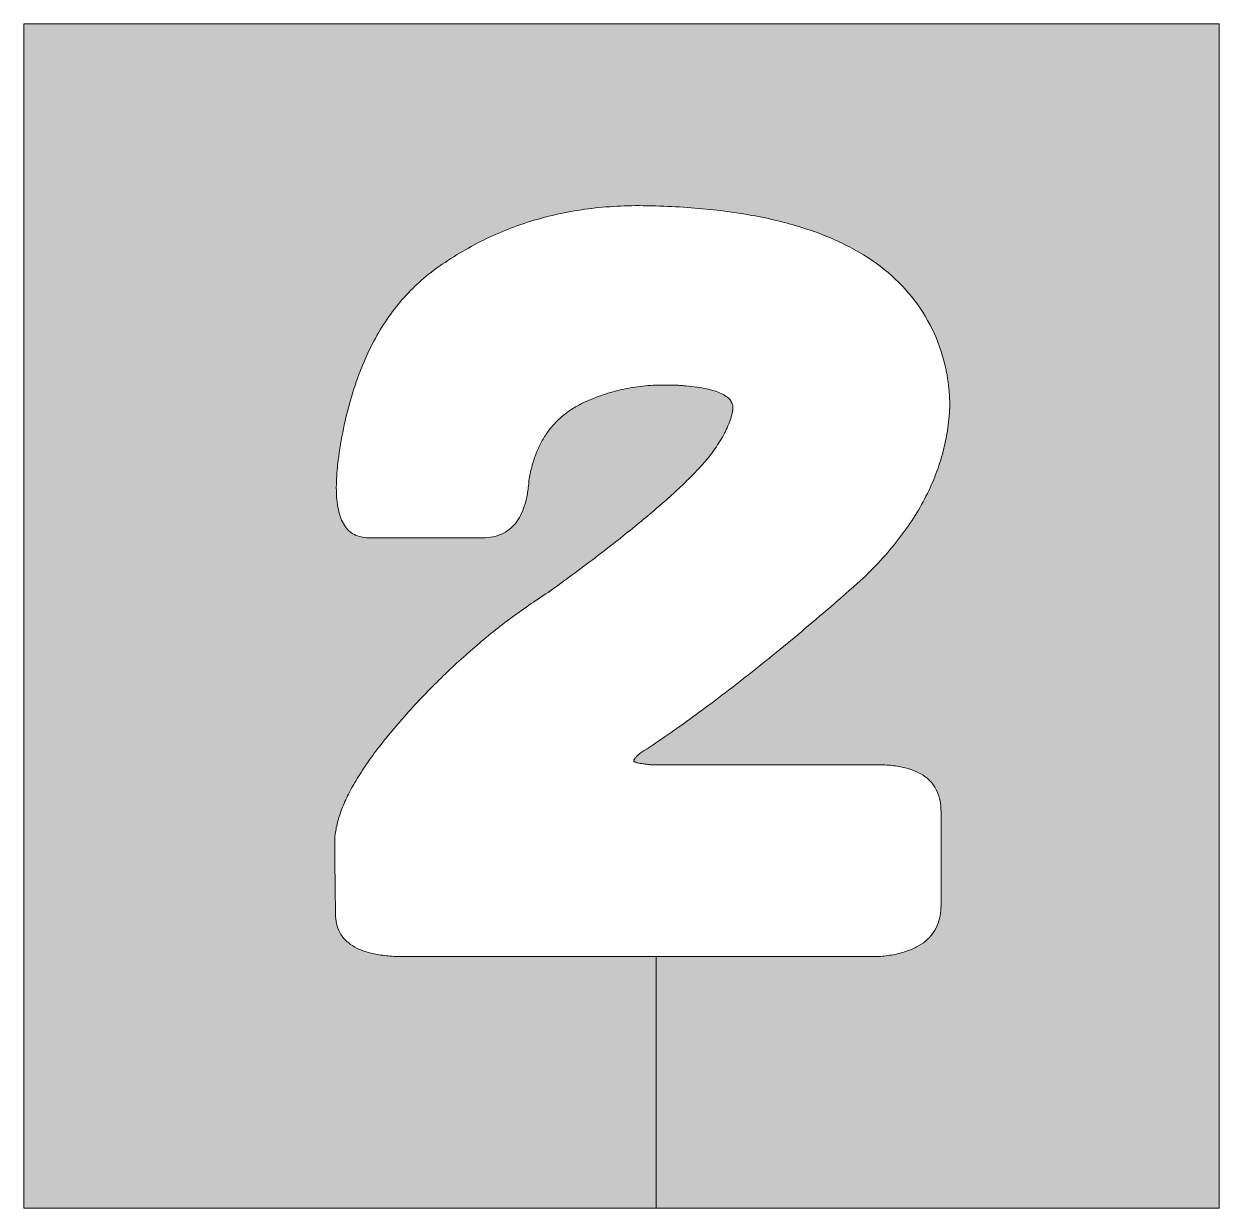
# Model space of a CAD drawing. Header units: millimetres. Extents: x 20 to 38, y -35 to 87.
# Drawn here: x 30.87 to 37.87, y 80.39 to 87.32 of the extents above; entities that cross this region are included whole.
import ezdxf

# ---------------------------------------------------------------- set-up
doc = ezdxf.new("R2010")
doc.units = ezdxf.units.MM
doc.header["$MEASUREMENT"] = 0
doc.layers.add('Layer 2', color=7, linetype='Continuous', lineweight=0)

msp = doc.modelspace()

# ---------------------------------------------------------------- hatches: boundary and pattern name
at = {"layer": 'Layer 2', "transparency": 33554687}
h = msp.add_hatch(color=7, dxfattribs=at)
h.dxf.hatch_style = 2
edge = h.paths.add_edge_path()
edge.add_spline(control_points=[(37.8686, 87.3226), (37.8686, 87.3226), (36.9939, 87.3226), (36.9939, 87.3226), (36.9939, 87.3226), (36.1193, 87.3226), (36.1193, 87.3226), (36.1193, 87.3226), (35.2446, 87.3226), (35.2446, 87.3226), (35.2446, 87.3226), (34.37, 87.3226), (34.37, 87.3226), (34.37, 87.3226), (33.4954, 87.3226), (33.4954, 87.3226), (33.4954, 87.3226), (32.6207, 87.3226), (32.6207, 87.3226), (32.6207, 87.3226), (31.7461, 87.3226), (31.7461, 87.3226), (31.7461, 87.3226), (30.8714, 87.3226), (30.8714, 87.3226), (30.8714, 87.3226), (30.8714, 86.4564), (30.8714, 86.4564), (30.8714, 86.4564), (30.8714, 85.5902), (30.8714, 85.5902), (30.8714, 85.5902), (30.8714, 84.724), (30.8714, 84.724), (30.8714, 84.724), (30.8714, 83.8578), (30.8714, 83.8578), (30.8714, 83.8578), (30.8714, 82.9915), (30.8714, 82.9915), (30.8714, 82.9915), (30.8714, 82.1253), (30.8714, 82.1253), (30.8714, 82.1253), (30.8714, 81.2591), (30.8714, 81.2591), (30.8714, 81.2591), (30.8714, 80.3929), (30.8714, 80.3929), (30.8714, 80.3929), (31.334, 80.3929), (31.334, 80.3929), (31.334, 80.3929), (31.7966, 80.3929), (31.7966, 80.3929), (31.7966, 80.3929), (32.2592, 80.3929), (32.2592, 80.3929), (32.2592, 80.3929), (32.7218, 80.3929), (32.7218, 80.3929), (32.7218, 80.3929), (33.1844, 80.3929), (33.1844, 80.3929), (33.1844, 80.3929), (33.647, 80.3929), (33.647, 80.3929), (33.647, 80.3929), (34.1096, 80.3929), (34.1096, 80.3929), (34.1096, 80.3929), (34.5722, 80.3929), (34.5722, 80.3929), (34.5722, 80.4542), (34.5722, 80.5155), (34.5722, 80.5769), (34.5722, 80.6382), (34.5722, 80.6995), (34.5722, 80.7608), (34.5722, 80.8221), (34.5722, 80.8835), (34.5722, 80.9448), (34.5722, 81.0061), (34.5722, 81.0674), (34.5722, 81.1287), (34.5722, 81.1901), (34.5722, 81.2514), (34.5722, 81.3127), (34.5722, 81.374), (34.5722, 81.4353), (34.5722, 81.4967), (34.5722, 81.558), (34.5722, 81.6193), (34.5722, 81.6806), (34.5722, 81.742), (34.5722, 81.8033), (34.5722, 81.8646), (34.5722, 81.8646), (34.388, 81.8646), (34.388, 81.8646), (34.388, 81.8646), (34.2039, 81.8646), (34.2039, 81.8646), (34.2039, 81.8646), (34.0197, 81.8646), (34.0197, 81.8646), (34.0197, 81.8646), (33.8355, 81.8646), (33.8355, 81.8646), (33.8355, 81.8646), (33.6513, 81.8646), (33.6513, 81.8646), (33.6513, 81.8646), (33.4671, 81.8646), (33.4671, 81.8646), (33.4671, 81.8646), (33.2829, 81.8646), (33.2829, 81.8646), (33.2829, 81.8646), (33.0988, 81.8646), (33.0988, 81.8646), (33.0652, 81.8646), (33.0337, 81.8659), (33.0043, 81.8685), (32.9749, 81.8712), (32.9476, 81.8751), (32.9224, 81.8803), (32.8972, 81.8856), (32.8741, 81.8921), (32.8531, 81.9), (32.8321, 81.9078), (32.8132, 81.917), (32.7964, 81.9275), (32.7797, 81.938), (32.765, 81.9498), (32.7524, 81.9629), (32.7398, 81.976), (32.7293, 81.9904), (32.7209, 82.0061), (32.7125, 82.0218), (32.7062, 82.0388), (32.702, 82.0572), (32.6978, 82.0755), (32.6957, 82.0951), (32.6957, 82.1161), (32.6957, 82.1161), (32.6951, 82.1677), (32.6951, 82.1677), (32.6951, 82.1677), (32.6945, 82.2192), (32.6945, 82.2192), (32.6945, 82.2192), (32.6939, 82.2708), (32.6939, 82.2708), (32.6939, 82.2708), (32.6933, 82.3224), (32.6933, 82.3224), (32.6933, 82.3224), (32.6927, 82.3739), (32.6927, 82.3739), (32.6927, 82.3739), (32.6921, 82.4255), (32.6921, 82.4255), (32.6921, 82.4255), (32.6915, 82.4771), (32.6915, 82.4771), (32.6915, 82.4771), (32.6909, 82.5286), (32.6909, 82.5286), (32.6909, 82.5518), (32.6929, 82.5759), (32.697, 82.6009), (32.7012, 82.6258), (32.7073, 82.6517), (32.7156, 82.6784), (32.7238, 82.7051), (32.7341, 82.7327), (32.7465, 82.7612), (32.7589, 82.7897), (32.7733, 82.8191), (32.7898, 82.8494), (32.8063, 82.8797), (32.8248, 82.9108), (32.8454, 82.9429), (32.866, 82.9749), (32.8887, 83.0078), (32.9134, 83.0416), (32.9381, 83.0754), (32.9649, 83.1101), (32.9937, 83.1457), (33.0225, 83.1812), (33.0534, 83.2177), (33.0864, 83.255), (33.1193, 83.2924), (33.1526, 83.3289), (33.1862, 83.3646), (33.2198, 83.4003), (33.2537, 83.4352), (33.288, 83.4693), (33.3223, 83.5034), (33.3569, 83.5367), (33.3918, 83.5691), (33.4268, 83.6016), (33.4621, 83.6333), (33.4977, 83.6642), (33.5333, 83.695), (33.5692, 83.7251), (33.6055, 83.7544), (33.6417, 83.7836), (33.6783, 83.8121), (33.7152, 83.8397), (33.7522, 83.8674), (33.7894, 83.8942), (33.827, 83.9202), (33.8646, 83.9463), (33.9025, 83.9715), (33.9407, 83.9959), (33.9894, 84.0309), (34.0364, 84.0652), (34.0819, 84.0987), (34.1273, 84.1322), (34.1711, 84.165), (34.2133, 84.197), (34.2555, 84.2291), (34.296, 84.2604), (34.335, 84.291), (34.3739, 84.3215), (34.4112, 84.3514), (34.4469, 84.3805), (34.4827, 84.4096), (34.5168, 84.4379), (34.5492, 84.4656), (34.5817, 84.4932), (34.6126, 84.5201), (34.6418, 84.5462), (34.6711, 84.5724), (34.6987, 84.5978), (34.7247, 84.6224), (34.7507, 84.6471), (34.7751, 84.671), (34.7979, 84.6942), (34.8136, 84.7105), (34.8284, 84.7266), (34.8425, 84.7426), (34.8565, 84.7586), (34.8698, 84.7744), (34.8823, 84.7901), (34.8947, 84.8057), (34.9064, 84.8212), (34.9172, 84.8366), (34.9281, 84.8519), (34.9381, 84.8671), (34.9474, 84.8822), (34.9566, 84.8973), (34.965, 84.9121), (34.9727, 84.9269), (34.9803, 84.9416), (34.9872, 84.9562), (34.9933, 84.9707), (34.9993, 84.9851), (35.0046, 84.9994), (35.0091, 85.0135), (35.0135, 85.0276), (35.0172, 85.0416), (35.0201, 85.0554), (35.0203, 85.0563), (35.0204, 85.0571), (35.0206, 85.0579), (35.0207, 85.0587), (35.0209, 85.0595), (35.021, 85.0604), (35.0212, 85.0612), (35.0213, 85.062), (35.0215, 85.0628), (35.0216, 85.0636), (35.0217, 85.0644), (35.0218, 85.0653), (35.0219, 85.0661), (35.022, 85.0669), (35.0221, 85.0677), (35.0222, 85.0685), (35.0223, 85.0694), (35.0223, 85.0702), (35.0224, 85.071), (35.0224, 85.0718), (35.0224, 85.0726), (35.0225, 85.0734), (35.0225, 85.0743), (35.0225, 85.0751), (35.0225, 85.0838), (35.0211, 85.0921), (35.0182, 85.1), (35.0153, 85.108), (35.011, 85.1154), (35.0052, 85.1225), (34.9995, 85.1296), (34.9923, 85.1362), (34.9837, 85.1424), (34.9751, 85.1487), (34.965, 85.1545), (34.9535, 85.1599), (34.942, 85.1652), (34.9291, 85.1702), (34.9147, 85.1748), (34.9003, 85.1793), (34.8845, 85.1834), (34.8673, 85.1872), (34.85, 85.1909), (34.8313, 85.1942), (34.8112, 85.1971), (34.7911, 85.1999), (34.7695, 85.2024), (34.7465, 85.2044), (34.7425, 85.2049), (34.7384, 85.2052), (34.7343, 85.2056), (34.7302, 85.2059), (34.7261, 85.2063), (34.7221, 85.2066), (34.718, 85.2069), (34.7139, 85.2072), (34.7099, 85.2074), (34.7058, 85.2077), (34.7017, 85.2079), (34.6977, 85.2081), (34.6936, 85.2083), (34.6896, 85.2085), (34.6855, 85.2086), (34.6814, 85.2088), (34.6774, 85.2089), (34.6733, 85.209), (34.6693, 85.2091), (34.6652, 85.2091), (34.6612, 85.2092), (34.6571, 85.2092), (34.6531, 85.2093), (34.649, 85.2093), (34.649, 85.2093), (34.6447, 85.2093), (34.6447, 85.2093), (34.6447, 85.2093), (34.6404, 85.2093), (34.6404, 85.2093), (34.6404, 85.2093), (34.6361, 85.2093), (34.6361, 85.2093), (34.6361, 85.2093), (34.6318, 85.2093), (34.6318, 85.2093), (34.6318, 85.2093), (34.6275, 85.2093), (34.6275, 85.2093), (34.6275, 85.2093), (34.6232, 85.2093), (34.6232, 85.2093), (34.6232, 85.2093), (34.6189, 85.2093), (34.6189, 85.2093), (34.6189, 85.2093), (34.6146, 85.2093), (34.6146, 85.2093), (34.5945, 85.2093), (34.5745, 85.2087), (34.5545, 85.2077), (34.5346, 85.2066), (34.5147, 85.205), (34.4949, 85.2029), (34.4751, 85.2007), (34.4554, 85.1981), (34.4358, 85.1949), (34.4162, 85.1917), (34.3967, 85.1879), (34.3773, 85.1837), (34.3578, 85.1794), (34.3385, 85.1746), (34.3192, 85.1693), (34.3, 85.1639), (34.2808, 85.158), (34.2618, 85.1516), (34.2427, 85.1452), (34.2237, 85.1383), (34.2048, 85.1308), (34.186, 85.1233), (34.1672, 85.1153), (34.1485, 85.1068), (34.1261, 85.0962), (34.1048, 85.0846), (34.0847, 85.0719), (34.0646, 85.0592), (34.0456, 85.0455), (34.0277, 85.0307), (34.0099, 85.0159), (33.9932, 85), (33.9776, 84.9831), (33.962, 84.9662), (33.9475, 84.9482), (33.9342, 84.9292), (33.9209, 84.9102), (33.9087, 84.8901), (33.8976, 84.8689), (33.8865, 84.8478), (33.8766, 84.8256), (33.8678, 84.8024), (33.859, 84.7791), (33.8513, 84.7549), (33.8447, 84.7295), (33.8382, 84.7042), (33.8327, 84.6778), (33.8284, 84.6503), (33.8264, 84.6224), (33.8232, 84.5963), (33.8189, 84.5719), (33.8145, 84.5475), (33.809, 84.5248), (33.8024, 84.5039), (33.7957, 84.483), (33.7879, 84.4639), (33.779, 84.4464), (33.77, 84.429), (33.7599, 84.4133), (33.7486, 84.3994), (33.7373, 84.3855), (33.7249, 84.3733), (33.7113, 84.3628), (33.6977, 84.3524), (33.6829, 84.3436), (33.667, 84.3367), (33.6511, 84.3297), (33.634, 84.3245), (33.6158, 84.321), (33.5976, 84.3175), (33.5782, 84.3158), (33.5576, 84.3158), (33.5576, 84.3158), (33.474, 84.3158), (33.474, 84.3158), (33.474, 84.3158), (33.3904, 84.3158), (33.3904, 84.3158), (33.3904, 84.3158), (33.3068, 84.3158), (33.3068, 84.3158), (33.3068, 84.3158), (33.2231, 84.3158), (33.2231, 84.3158), (33.2231, 84.3158), (33.1395, 84.3158), (33.1395, 84.3158), (33.1395, 84.3158), (33.0559, 84.3158), (33.0559, 84.3158), (33.0559, 84.3158), (32.9722, 84.3158), (32.9722, 84.3158), (32.9722, 84.3158), (32.8886, 84.3158), (32.8886, 84.3158), (32.8729, 84.3158), (32.8582, 84.3173), (32.8445, 84.3204), (32.8308, 84.3234), (32.8181, 84.328), (32.8063, 84.3341), (32.7946, 84.3402), (32.7838, 84.3478), (32.774, 84.357), (32.7642, 84.3661), (32.7554, 84.3768), (32.7475, 84.389), (32.7397, 84.4012), (32.7328, 84.415), (32.727, 84.4302), (32.7211, 84.4455), (32.7162, 84.4623), (32.7123, 84.4806), (32.7083, 84.4989), (32.7054, 84.5188), (32.7034, 84.5401), (32.7015, 84.5615), (32.7005, 84.5844), (32.7005, 84.6088), (32.7005, 84.6137), (32.7005, 84.6186), (32.7006, 84.6237), (32.7007, 84.6287), (32.7008, 84.6339), (32.701, 84.6391), (32.7012, 84.6443), (32.7014, 84.6496), (32.7016, 84.655), (32.7019, 84.6605), (32.7022, 84.666), (32.7025, 84.6716), (32.7028, 84.6771), (32.7032, 84.6828), (32.7036, 84.6886), (32.704, 84.6944), (32.7044, 84.7002), (32.7049, 84.7062), (32.7053, 84.7121), (32.7058, 84.7182), (32.7064, 84.7243), (32.7069, 84.7304), (32.7075, 84.7367), (32.7081, 84.743), (32.7162, 84.8079), (32.7262, 84.8705), (32.738, 84.9309), (32.7498, 84.9913), (32.7634, 85.0495), (32.7789, 85.1054), (32.7943, 85.1613), (32.8116, 85.2149), (32.8307, 85.2663), (32.8499, 85.3177), (32.8708, 85.3668), (32.8936, 85.4137), (32.9164, 85.4606), (32.941, 85.5053), (32.9674, 85.5477), (32.9939, 85.5901), (33.0221, 85.6302), (33.0522, 85.6681), (33.0823, 85.706), (33.1143, 85.7417), (33.148, 85.7751), (33.1818, 85.8084), (33.2174, 85.8396), (33.2548, 85.8685), (33.2981, 85.901), (33.3424, 85.9316), (33.3876, 85.9601), (33.4328, 85.9885), (33.4789, 86.015), (33.5259, 86.0394), (33.573, 86.0638), (33.6209, 86.0862), (33.6698, 86.1066), (33.7187, 86.1269), (33.7686, 86.1452), (33.8193, 86.1615), (33.8701, 86.1778), (33.9218, 86.192), (33.9744, 86.2042), (34.027, 86.2164), (34.0806, 86.2266), (34.135, 86.2347), (34.1895, 86.2429), (34.2449, 86.249), (34.3012, 86.2531), (34.3576, 86.2571), (34.4148, 86.2592), (34.473, 86.2592), (34.6036, 86.2579), (34.7272, 86.252), (34.8439, 86.2413), (34.9605, 86.2306), (35.0701, 86.2152), (35.1728, 86.195), (35.2754, 86.1749), (35.3711, 86.15), (35.4597, 86.1204), (35.5484, 86.0908), (35.63, 86.0565), (35.7047, 86.0174), (35.7794, 85.9784), (35.8471, 85.9346), (35.9078, 85.886), (35.9684, 85.8375), (36.0221, 85.7843), (36.0688, 85.7263), (36.1155, 85.6683), (36.1552, 85.6056), (36.188, 85.5381), (36.2207, 85.4707), (36.2464, 85.3985), (36.2651, 85.3216), (36.2674, 85.3114), (36.2695, 85.3013), (36.2714, 85.2911), (36.2734, 85.281), (36.2752, 85.2709), (36.2769, 85.2607), (36.2786, 85.2506), (36.2801, 85.2405), (36.2815, 85.2304), (36.2829, 85.2203), (36.2842, 85.2102), (36.2853, 85.2002), (36.2864, 85.1901), (36.2874, 85.18), (36.2882, 85.17), (36.2891, 85.1599), (36.2898, 85.1499), (36.2903, 85.1399), (36.2909, 85.1299), (36.2913, 85.1198), (36.2916, 85.1099), (36.2919, 85.0999), (36.292, 85.0899), (36.292, 85.0799), (36.29, 85.0333), (36.2854, 84.9872), (36.2782, 84.9415), (36.2711, 84.8958), (36.2613, 84.8505), (36.249, 84.8057), (36.2367, 84.7609), (36.2218, 84.7165), (36.2044, 84.6726), (36.1869, 84.6287), (36.1669, 84.5852), (36.1443, 84.5422), (36.1217, 84.4992), (36.0966, 84.4566), (36.0688, 84.4144), (36.0411, 84.3723), (36.0108, 84.3306), (35.978, 84.2894), (35.9451, 84.2481), (35.9097, 84.2073), (35.8717, 84.167), (35.8338, 84.1266), (35.7932, 84.0867), (35.7501, 84.0472), (35.6903, 83.9946), (35.6314, 83.9433), (35.5733, 83.8935), (35.5153, 83.8437), (35.4581, 83.7953), (35.4019, 83.7483), (35.3456, 83.7014), (35.2902, 83.6559), (35.2358, 83.6118), (35.1813, 83.5677), (35.1277, 83.5251), (35.075, 83.4839), (35.0223, 83.4427), (34.9705, 83.4029), (34.9196, 83.3646), (34.8686, 83.3263), (34.8186, 83.2894), (34.7695, 83.2539), (34.7204, 83.2185), (34.6721, 83.1845), (34.6248, 83.1519), (34.5774, 83.1193), (34.531, 83.0882), (34.4854, 83.0585), (34.4817, 83.0556), (34.4783, 83.0529), (34.4751, 83.0502), (34.4719, 83.0476), (34.4689, 83.045), (34.4662, 83.0426), (34.4634, 83.0401), (34.4609, 83.0378), (34.4586, 83.0355), (34.4563, 83.0333), (34.4542, 83.0312), (34.4524, 83.0291), (34.4505, 83.0271), (34.4489, 83.0252), (34.4475, 83.0233), (34.4462, 83.0215), (34.445, 83.0198), (34.4441, 83.0181), (34.4432, 83.0165), (34.4425, 83.015), (34.442, 83.0136), (34.4415, 83.0121), (34.4413, 83.0108), (34.4413, 83.0096), (34.4413, 83.0086), (34.4418, 83.0076), (34.4428, 83.0066), (34.4439, 83.0056), (34.4454, 83.0046), (34.4474, 83.0036), (34.4495, 83.0027), (34.452, 83.0017), (34.4551, 83.0008), (34.4582, 82.9998), (34.4617, 82.9989), (34.4658, 82.998), (34.4699, 82.9971), (34.4745, 82.9962), (34.4796, 82.9953), (34.4847, 82.9944), (34.4903, 82.9935), (34.4964, 82.9927), (34.5025, 82.9918), (34.5091, 82.991), (34.5163, 82.9901), (34.5234, 82.9893), (34.531, 82.9885), (34.5391, 82.9877), (34.5391, 82.9877), (34.7052, 82.9877), (34.7052, 82.9877), (34.7052, 82.9877), (34.8712, 82.9877), (34.8712, 82.9877), (34.8712, 82.9877), (35.0372, 82.9877), (35.0372, 82.9877), (35.0372, 82.9877), (35.2032, 82.9877), (35.2032, 82.9877), (35.2032, 82.9877), (35.3692, 82.9877), (35.3692, 82.9877), (35.3692, 82.9877), (35.5352, 82.9877), (35.5352, 82.9877), (35.5352, 82.9877), (35.7012, 82.9877), (35.7012, 82.9877), (35.7012, 82.9877), (35.8672, 82.9877), (35.8672, 82.9877), (35.8984, 82.9875), (35.9276, 82.9859), (35.9548, 82.9828), (35.982, 82.9798), (36.0073, 82.9753), (36.0307, 82.9695), (36.054, 82.9636), (36.0754, 82.9564), (36.0949, 82.9477), (36.1143, 82.939), (36.1318, 82.9289), (36.1474, 82.9174), (36.1629, 82.9059), (36.1765, 82.893), (36.1882, 82.8787), (36.1999, 82.8644), (36.2096, 82.8486), (36.2174, 82.8315), (36.2251, 82.8144), (36.231, 82.7958), (36.2349, 82.7759), (36.2387, 82.7559), (36.2407, 82.7345), (36.2407, 82.7117), (36.2407, 82.7117), (36.2407, 82.6437), (36.2407, 82.6437), (36.2407, 82.6437), (36.2407, 82.5756), (36.2407, 82.5756), (36.2407, 82.5756), (36.2407, 82.5076), (36.2407, 82.5076), (36.2407, 82.5076), (36.2407, 82.4395), (36.2407, 82.4395), (36.2407, 82.4395), (36.2407, 82.3714), (36.2407, 82.3714), (36.2407, 82.3714), (36.2407, 82.3034), (36.2407, 82.3034), (36.2407, 82.3034), (36.2407, 82.2353), (36.2407, 82.2353), (36.2407, 82.2353), (36.2407, 82.1672), (36.2407, 82.1672), (36.2407, 82.1445), (36.2388, 82.123), (36.235, 82.1027), (36.2312, 82.0825), (36.2254, 82.0635), (36.2178, 82.0458), (36.2102, 82.0281), (36.2007, 82.0117), (36.1892, 81.9965), (36.1778, 81.9814), (36.1644, 81.9675), (36.1492, 81.9549), (36.1339, 81.9423), (36.1168, 81.9309), (36.0977, 81.9209), (36.0786, 81.9108), (36.0576, 81.902), (36.0347, 81.8945), (36.0118, 81.8869), (35.987, 81.8807), (35.9603, 81.8757), (35.9336, 81.8707), (35.905, 81.867), (35.8745, 81.8646), (35.8745, 81.8646), (35.7117, 81.8646), (35.7117, 81.8646), (35.7117, 81.8646), (35.5489, 81.8646), (35.5489, 81.8646), (35.5489, 81.8646), (35.3861, 81.8646), (35.3861, 81.8646), (35.3861, 81.8646), (35.2233, 81.8646), (35.2233, 81.8646), (35.2233, 81.8646), (35.0606, 81.8646), (35.0606, 81.8646), (35.0606, 81.8646), (34.8978, 81.8646), (34.8978, 81.8646), (34.8978, 81.8646), (34.735, 81.8646), (34.735, 81.8646), (34.735, 81.8646), (34.5722, 81.8646), (34.5722, 81.8646), (34.5722, 81.8033), (34.5722, 81.742), (34.5722, 81.6806), (34.5722, 81.6193), (34.5722, 81.558), (34.5722, 81.4967), (34.5722, 81.4353), (34.5722, 81.374), (34.5722, 81.3127), (34.5722, 81.2514), (34.5722, 81.1901), (34.5722, 81.1287), (34.5722, 81.0674), (34.5722, 81.0061), (34.5722, 80.9448), (34.5722, 80.8835), (34.5722, 80.8221), (34.5722, 80.7608), (34.5722, 80.6995), (34.5722, 80.6382), (34.5722, 80.5769), (34.5722, 80.5155), (34.5722, 80.4542), (34.5722, 80.3929), (34.5722, 80.3929), (34.9843, 80.3929), (34.9843, 80.3929), (34.9843, 80.3929), (35.3963, 80.3929), (35.3963, 80.3929), (35.3963, 80.3929), (35.8083, 80.3929), (35.8083, 80.3929), (35.8083, 80.3929), (36.2204, 80.3929), (36.2204, 80.3929), (36.2204, 80.3929), (36.6324, 80.3929), (36.6324, 80.3929), (36.6324, 80.3929), (37.0445, 80.3929), (37.0445, 80.3929), (37.0445, 80.3929), (37.4565, 80.3929), (37.4565, 80.3929), (37.4565, 80.3929), (37.8686, 80.3929), (37.8686, 80.3929), (37.8686, 80.3929), (37.8686, 81.2591), (37.8686, 81.2591), (37.8686, 81.2591), (37.8686, 82.1253), (37.8686, 82.1253), (37.8686, 82.1253), (37.8686, 82.9915), (37.8686, 82.9915), (37.8686, 82.9915), (37.8686, 83.8578), (37.8686, 83.8578), (37.8686, 83.8578), (37.8686, 84.724), (37.8686, 84.724), (37.8686, 84.724), (37.8686, 85.5902), (37.8686, 85.5902), (37.8686, 85.5902), (37.8686, 86.4564), (37.8686, 86.4564), (37.8686, 86.4564), (37.8686, 87.3226), (37.8686, 87.3226)], knot_values=[0, 0, 0, 0, 1, 1, 1, 2, 2, 2, 3, 3, 3, 4, 4, 4, 5, 5, 5, 6, 6, 6, 7, 7, 7, 8, 8, 8, 9, 9, 9, 10, 10, 10, 11, 11, 11, 12, 12, 12, 13, 13, 13, 14, 14, 14, 15, 15, 15, 16, 16, 16, 17, 17, 17, 18, 18, 18, 19, 19, 19, 20, 20, 20, 21, 21, 21, 22, 22, 22, 23, 23, 23, 24, 24, 24, 25, 25, 25, 26, 26, 26, 27, 27, 27, 28, 28, 28, 29, 29, 29, 30, 30, 30, 31, 31, 31, 32, 32, 32, 33, 33, 33, 34, 34, 34, 35, 35, 35, 36, 36, 36, 37, 37, 37, 38, 38, 38, 39, 39, 39, 40, 40, 40, 41, 41, 41, 42, 42, 42, 43, 43, 43, 44, 44, 44, 45, 45, 45, 46, 46, 46, 47, 47, 47, 48, 48, 48, 49, 49, 49, 50, 50, 50, 51, 51, 51, 52, 52, 52, 53, 53, 53, 54, 54, 54, 55, 55, 55, 56, 56, 56, 57, 57, 57, 58, 58, 58, 59, 59, 59, 60, 60, 60, 61, 61, 61, 62, 62, 62, 63, 63, 63, 64, 64, 64, 65, 65, 65, 66, 66, 66, 67, 67, 67, 68, 68, 68, 69, 69, 69, 70, 70, 70, 71, 71, 71, 72, 72, 72, 73, 73, 73, 74, 74, 74, 75, 75, 75, 76, 76, 76, 77, 77, 77, 78, 78, 78, 79, 79, 79, 80, 80, 80, 81, 81, 81, 82, 82, 82, 83, 83, 83, 84, 84, 84, 85, 85, 85, 86, 86, 86, 87, 87, 87, 88, 88, 88, 89, 89, 89, 90, 90, 90, 91, 91, 91, 92, 92, 92, 93, 93, 93, 94, 94, 94, 95, 95, 95, 96, 96, 96, 97, 97, 97, 98, 98, 98, 99, 99, 99, 100, 100, 100, 101, 101, 101, 102, 102, 102, 103, 103, 103, 104, 104, 104, 105, 105, 105, 106, 106, 106, 107, 107, 107, 108, 108, 108, 109, 109, 109, 110, 110, 110, 111, 111, 111, 112, 112, 112, 113, 113, 113, 114, 114, 114, 115, 115, 115, 116, 116, 116, 117, 117, 117, 118, 118, 118, 119, 119, 119, 120, 120, 120, 121, 121, 121, 122, 122, 122, 123, 123, 123, 124, 124, 124, 125, 125, 125, 126, 126, 126, 127, 127, 127, 128, 128, 128, 129, 129, 129, 130, 130, 130, 131, 131, 131, 132, 132, 132, 133, 133, 133, 134, 134, 134, 135, 135, 135, 136, 136, 136, 137, 137, 137, 138, 138, 138, 139, 139, 139, 140, 140, 140, 141, 141, 141, 142, 142, 142, 143, 143, 143, 144, 144, 144, 145, 145, 145, 146, 146, 146, 147, 147, 147, 148, 148, 148, 149, 149, 149, 150, 150, 150, 151, 151, 151, 152, 152, 152, 153, 153, 153, 154, 154, 154, 155, 155, 155, 156, 156, 156, 157, 157, 157, 158, 158, 158, 159, 159, 159, 160, 160, 160, 161, 161, 161, 162, 162, 162, 163, 163, 163, 164, 164, 164, 165, 165, 165, 166, 166, 166, 167, 167, 167, 168, 168, 168, 169, 169, 169, 170, 170, 170, 171, 171, 171, 172, 172, 172, 173, 173, 173, 174, 174, 174, 175, 175, 175, 176, 176, 176, 177, 177, 177, 178, 178, 178, 179, 179, 179, 180, 180, 180, 181, 181, 181, 182, 182, 182, 183, 183, 183, 184, 184, 184, 185, 185, 185, 186, 186, 186, 187, 187, 187, 188, 188, 188, 189, 189, 189, 190, 190, 190, 191, 191, 191, 192, 192, 192, 193, 193, 193, 194, 194, 194, 195, 195, 195, 196, 196, 196, 197, 197, 197, 198, 198, 198, 199, 199, 199, 200, 200, 200, 201, 201, 201, 202, 202, 202, 203, 203, 203, 204, 204, 204, 205, 205, 205, 206, 206, 206, 207, 207, 207, 208, 208, 208, 209, 209, 209, 210, 210, 210, 211, 211, 211, 212, 212, 212, 213, 213, 213, 214, 214, 214, 215, 215, 215, 216, 216, 216, 217, 217, 217, 218, 218, 218, 219, 219, 219, 220, 220, 220, 221, 221, 221, 222, 222, 222, 223, 223, 223, 224, 224, 224, 225, 225, 225, 226, 226, 226, 227, 227, 227, 228, 228, 228, 229, 229, 229, 230, 230, 230, 231, 231, 231, 232, 232, 232, 233, 233, 233, 234, 234, 234, 235, 235, 235, 236, 236, 236, 237, 237, 237, 238, 238, 238, 239, 239, 239, 240, 240, 240, 241, 241, 241, 242, 242, 242, 243, 243, 243, 244, 244, 244, 245, 245, 245, 246, 246, 246, 247, 247, 247, 248, 248, 248, 249, 249, 249, 250, 250, 250, 251, 251, 251, 252, 252, 252, 253, 253, 253, 254, 254, 254, 255, 255, 255, 256, 256, 256, 257, 257, 257, 258, 258, 258, 259, 259, 259, 260, 260, 260, 261, 261, 261, 262, 262, 262, 263, 263, 263, 264, 264, 264, 265, 265, 265, 266, 266, 266, 267, 267, 267, 268, 268, 268, 269, 269, 269, 270, 270, 270, 271, 271, 271, 272, 272, 272, 273, 273, 273, 274, 274, 274, 275, 275, 275, 276, 276, 276, 277, 277, 277, 278, 278, 278, 279, 279, 279, 280, 280, 280, 281, 281, 281, 282, 282, 282, 283, 283, 283, 284, 284, 284, 285, 285, 285, 286, 286, 286, 287, 287, 287, 288, 288, 288, 289, 289, 289, 290, 290, 290, 291, 291, 291, 292, 292, 292, 293, 293, 293, 294, 294, 294, 295, 295, 295, 296, 296, 296, 296], degree=3, periodic=0)

# ---------------------------------------------------------------- linework, layer by layer
at = {"layer": 'Layer 2'}
msp.add_open_spline([(37.8686, 87.3226), (37.8686, 87.3226), (36.9939, 87.3226), (36.9939, 87.3226), (36.9939, 87.3226), (36.1193, 87.3226), (36.1193, 87.3226), (36.1193, 87.3226), (35.2446, 87.3226), (35.2446, 87.3226), (35.2446, 87.3226), (34.37, 87.3226), (34.37, 87.3226), (34.37, 87.3226), (33.4954, 87.3226), (33.4954, 87.3226), (33.4954, 87.3226), (32.6207, 87.3226), (32.6207, 87.3226), (32.6207, 87.3226), (31.7461, 87.3226), (31.7461, 87.3226), (31.7461, 87.3226), (30.8714, 87.3226), (30.8714, 87.3226), (30.8714, 87.3226), (30.8714, 86.4564), (30.8714, 86.4564), (30.8714, 86.4564), (30.8714, 85.5902), (30.8714, 85.5902), (30.8714, 85.5902), (30.8714, 84.724), (30.8714, 84.724), (30.8714, 84.724), (30.8714, 83.8578), (30.8714, 83.8578), (30.8714, 83.8578), (30.8714, 82.9915), (30.8714, 82.9915), (30.8714, 82.9915), (30.8714, 82.1253), (30.8714, 82.1253), (30.8714, 82.1253), (30.8714, 81.2591), (30.8714, 81.2591), (30.8714, 81.2591), (30.8714, 80.3929), (30.8714, 80.3929), (30.8714, 80.3929), (31.334, 80.3929), (31.334, 80.3929), (31.334, 80.3929), (31.7966, 80.3929), (31.7966, 80.3929), (31.7966, 80.3929), (32.2592, 80.3929), (32.2592, 80.3929), (32.2592, 80.3929), (32.7218, 80.3929), (32.7218, 80.3929), (32.7218, 80.3929), (33.1844, 80.3929), (33.1844, 80.3929), (33.1844, 80.3929), (33.647, 80.3929), (33.647, 80.3929), (33.647, 80.3929), (34.1096, 80.3929), (34.1096, 80.3929), (34.1096, 80.3929), (34.5722, 80.3929), (34.5722, 80.3929), (34.5722, 80.4542), (34.5722, 80.5155), (34.5722, 80.5769), (34.5722, 80.6382), (34.5722, 80.6995), (34.5722, 80.7608), (34.5722, 80.8221), (34.5722, 80.8835), (34.5722, 80.9448), (34.5722, 81.0061), (34.5722, 81.0674), (34.5722, 81.1287), (34.5722, 81.1901), (34.5722, 81.2514), (34.5722, 81.3127), (34.5722, 81.374), (34.5722, 81.4353), (34.5722, 81.4967), (34.5722, 81.558), (34.5722, 81.6193), (34.5722, 81.6806), (34.5722, 81.742), (34.5722, 81.8033), (34.5722, 81.8646), (34.5722, 81.8646), (34.388, 81.8646), (34.388, 81.8646), (34.388, 81.8646), (34.2039, 81.8646), (34.2039, 81.8646), (34.2039, 81.8646), (34.0197, 81.8646), (34.0197, 81.8646), (34.0197, 81.8646), (33.8355, 81.8646), (33.8355, 81.8646), (33.8355, 81.8646), (33.6513, 81.8646), (33.6513, 81.8646), (33.6513, 81.8646), (33.4671, 81.8646), (33.4671, 81.8646), (33.4671, 81.8646), (33.2829, 81.8646), (33.2829, 81.8646), (33.2829, 81.8646), (33.0988, 81.8646), (33.0988, 81.8646), (33.0652, 81.8646), (33.0337, 81.8659), (33.0043, 81.8685), (32.9749, 81.8712), (32.9476, 81.8751), (32.9224, 81.8803), (32.8972, 81.8856), (32.8741, 81.8921), (32.8531, 81.9), (32.8321, 81.9078), (32.8132, 81.917), (32.7964, 81.9275), (32.7797, 81.938), (32.765, 81.9498), (32.7524, 81.9629), (32.7398, 81.976), (32.7293, 81.9904), (32.7209, 82.0061), (32.7125, 82.0218), (32.7062, 82.0388), (32.702, 82.0572), (32.6978, 82.0755), (32.6957, 82.0951), (32.6957, 82.1161), (32.6957, 82.1161), (32.6951, 82.1677), (32.6951, 82.1677), (32.6951, 82.1677), (32.6945, 82.2192), (32.6945, 82.2192), (32.6945, 82.2192), (32.6939, 82.2708), (32.6939, 82.2708), (32.6939, 82.2708), (32.6933, 82.3224), (32.6933, 82.3224), (32.6933, 82.3224), (32.6927, 82.3739), (32.6927, 82.3739), (32.6927, 82.3739), (32.6921, 82.4255), (32.6921, 82.4255), (32.6921, 82.4255), (32.6915, 82.4771), (32.6915, 82.4771), (32.6915, 82.4771), (32.6909, 82.5286), (32.6909, 82.5286), (32.6909, 82.5518), (32.6929, 82.5759), (32.697, 82.6009), (32.7012, 82.6258), (32.7073, 82.6517), (32.7156, 82.6784), (32.7238, 82.7051), (32.7341, 82.7327), (32.7465, 82.7612), (32.7589, 82.7897), (32.7733, 82.8191), (32.7898, 82.8494), (32.8063, 82.8797), (32.8248, 82.9108), (32.8454, 82.9429), (32.866, 82.9749), (32.8887, 83.0078), (32.9134, 83.0416), (32.9381, 83.0754), (32.9649, 83.1101), (32.9937, 83.1457), (33.0225, 83.1812), (33.0534, 83.2177), (33.0864, 83.255), (33.1193, 83.2924), (33.1526, 83.3289), (33.1862, 83.3646), (33.2198, 83.4003), (33.2537, 83.4352), (33.288, 83.4693), (33.3223, 83.5034), (33.3569, 83.5367), (33.3918, 83.5691), (33.4268, 83.6016), (33.4621, 83.6333), (33.4977, 83.6642), (33.5333, 83.695), (33.5692, 83.7251), (33.6055, 83.7544), (33.6417, 83.7836), (33.6783, 83.8121), (33.7152, 83.8397), (33.7522, 83.8674), (33.7894, 83.8942), (33.827, 83.9202), (33.8646, 83.9463), (33.9025, 83.9715), (33.9407, 83.9959), (33.9894, 84.0309), (34.0364, 84.0652), (34.0819, 84.0987), (34.1273, 84.1322), (34.1711, 84.165), (34.2133, 84.197), (34.2555, 84.2291), (34.296, 84.2604), (34.335, 84.291), (34.3739, 84.3215), (34.4112, 84.3514), (34.4469, 84.3805), (34.4827, 84.4096), (34.5168, 84.4379), (34.5492, 84.4656), (34.5817, 84.4932), (34.6126, 84.5201), (34.6418, 84.5462), (34.6711, 84.5724), (34.6987, 84.5978), (34.7247, 84.6224), (34.7507, 84.6471), (34.7751, 84.671), (34.7979, 84.6942), (34.8136, 84.7105), (34.8284, 84.7266), (34.8425, 84.7426), (34.8565, 84.7586), (34.8698, 84.7744), (34.8823, 84.7901), (34.8947, 84.8057), (34.9064, 84.8212), (34.9172, 84.8366), (34.9281, 84.8519), (34.9381, 84.8671), (34.9474, 84.8822), (34.9566, 84.8973), (34.965, 84.9121), (34.9727, 84.9269), (34.9803, 84.9416), (34.9872, 84.9562), (34.9933, 84.9707), (34.9993, 84.9851), (35.0046, 84.9994), (35.0091, 85.0135), (35.0135, 85.0276), (35.0172, 85.0416), (35.0201, 85.0554), (35.0203, 85.0563), (35.0204, 85.0571), (35.0206, 85.0579), (35.0207, 85.0587), (35.0209, 85.0595), (35.021, 85.0604), (35.0212, 85.0612), (35.0213, 85.062), (35.0215, 85.0628), (35.0216, 85.0636), (35.0217, 85.0644), (35.0218, 85.0653), (35.0219, 85.0661), (35.022, 85.0669), (35.0221, 85.0677), (35.0222, 85.0685), (35.0223, 85.0694), (35.0223, 85.0702), (35.0224, 85.071), (35.0224, 85.0718), (35.0224, 85.0726), (35.0225, 85.0734), (35.0225, 85.0743), (35.0225, 85.0751), (35.0225, 85.0838), (35.0211, 85.0921), (35.0182, 85.1), (35.0153, 85.108), (35.011, 85.1154), (35.0052, 85.1225), (34.9995, 85.1296), (34.9923, 85.1362), (34.9837, 85.1424), (34.9751, 85.1487), (34.965, 85.1545), (34.9535, 85.1599), (34.942, 85.1652), (34.9291, 85.1702), (34.9147, 85.1748), (34.9003, 85.1793), (34.8845, 85.1834), (34.8673, 85.1872), (34.85, 85.1909), (34.8313, 85.1942), (34.8112, 85.1971), (34.7911, 85.1999), (34.7695, 85.2024), (34.7465, 85.2044), (34.7425, 85.2049), (34.7384, 85.2052), (34.7343, 85.2056), (34.7302, 85.2059), (34.7261, 85.2063), (34.7221, 85.2066), (34.718, 85.2069), (34.7139, 85.2072), (34.7099, 85.2074), (34.7058, 85.2077), (34.7017, 85.2079), (34.6977, 85.2081), (34.6936, 85.2083), (34.6896, 85.2085), (34.6855, 85.2086), (34.6814, 85.2088), (34.6774, 85.2089), (34.6733, 85.209), (34.6693, 85.2091), (34.6652, 85.2091), (34.6612, 85.2092), (34.6571, 85.2092), (34.6531, 85.2093), (34.649, 85.2093), (34.649, 85.2093), (34.6447, 85.2093), (34.6447, 85.2093), (34.6447, 85.2093), (34.6404, 85.2093), (34.6404, 85.2093), (34.6404, 85.2093), (34.6361, 85.2093), (34.6361, 85.2093), (34.6361, 85.2093), (34.6318, 85.2093), (34.6318, 85.2093), (34.6318, 85.2093), (34.6275, 85.2093), (34.6275, 85.2093), (34.6275, 85.2093), (34.6232, 85.2093), (34.6232, 85.2093), (34.6232, 85.2093), (34.6189, 85.2093), (34.6189, 85.2093), (34.6189, 85.2093), (34.6146, 85.2093), (34.6146, 85.2093), (34.5945, 85.2093), (34.5745, 85.2087), (34.5545, 85.2077), (34.5346, 85.2066), (34.5147, 85.205), (34.4949, 85.2029), (34.4751, 85.2007), (34.4554, 85.1981), (34.4358, 85.1949), (34.4162, 85.1917), (34.3967, 85.1879), (34.3773, 85.1837), (34.3578, 85.1794), (34.3385, 85.1746), (34.3192, 85.1693), (34.3, 85.1639), (34.2808, 85.158), (34.2618, 85.1516), (34.2427, 85.1452), (34.2237, 85.1383), (34.2048, 85.1308), (34.186, 85.1233), (34.1672, 85.1153), (34.1485, 85.1068), (34.1261, 85.0962), (34.1048, 85.0846), (34.0847, 85.0719), (34.0646, 85.0592), (34.0456, 85.0455), (34.0277, 85.0307), (34.0099, 85.0159), (33.9932, 85), (33.9776, 84.9831), (33.962, 84.9662), (33.9475, 84.9482), (33.9342, 84.9292), (33.9209, 84.9102), (33.9087, 84.8901), (33.8976, 84.8689), (33.8865, 84.8478), (33.8766, 84.8256), (33.8678, 84.8024), (33.859, 84.7791), (33.8513, 84.7549), (33.8447, 84.7295), (33.8382, 84.7042), (33.8327, 84.6778), (33.8284, 84.6503), (33.8264, 84.6224), (33.8232, 84.5963), (33.8189, 84.5719), (33.8145, 84.5475), (33.809, 84.5248), (33.8024, 84.5039), (33.7957, 84.483), (33.7879, 84.4639), (33.779, 84.4464), (33.77, 84.429), (33.7599, 84.4133), (33.7486, 84.3994), (33.7373, 84.3855), (33.7249, 84.3733), (33.7113, 84.3628), (33.6977, 84.3524), (33.6829, 84.3436), (33.667, 84.3367), (33.6511, 84.3297), (33.634, 84.3245), (33.6158, 84.321), (33.5976, 84.3175), (33.5782, 84.3158), (33.5576, 84.3158), (33.5576, 84.3158), (33.474, 84.3158), (33.474, 84.3158), (33.474, 84.3158), (33.3904, 84.3158), (33.3904, 84.3158), (33.3904, 84.3158), (33.3068, 84.3158), (33.3068, 84.3158), (33.3068, 84.3158), (33.2231, 84.3158), (33.2231, 84.3158), (33.2231, 84.3158), (33.1395, 84.3158), (33.1395, 84.3158), (33.1395, 84.3158), (33.0559, 84.3158), (33.0559, 84.3158), (33.0559, 84.3158), (32.9722, 84.3158), (32.9722, 84.3158), (32.9722, 84.3158), (32.8886, 84.3158), (32.8886, 84.3158), (32.8729, 84.3158), (32.8582, 84.3173), (32.8445, 84.3204), (32.8308, 84.3234), (32.8181, 84.328), (32.8063, 84.3341), (32.7946, 84.3402), (32.7838, 84.3478), (32.774, 84.357), (32.7642, 84.3661), (32.7554, 84.3768), (32.7475, 84.389), (32.7397, 84.4012), (32.7328, 84.415), (32.727, 84.4302), (32.7211, 84.4455), (32.7162, 84.4623), (32.7123, 84.4806), (32.7083, 84.4989), (32.7054, 84.5188), (32.7034, 84.5401), (32.7015, 84.5615), (32.7005, 84.5844), (32.7005, 84.6088), (32.7005, 84.6137), (32.7005, 84.6186), (32.7006, 84.6237), (32.7007, 84.6287), (32.7008, 84.6339), (32.701, 84.6391), (32.7012, 84.6443), (32.7014, 84.6496), (32.7016, 84.655), (32.7019, 84.6605), (32.7022, 84.666), (32.7025, 84.6716), (32.7028, 84.6771), (32.7032, 84.6828), (32.7036, 84.6886), (32.704, 84.6944), (32.7044, 84.7002), (32.7049, 84.7062), (32.7053, 84.7121), (32.7058, 84.7182), (32.7064, 84.7243), (32.7069, 84.7304), (32.7075, 84.7367), (32.7081, 84.743), (32.7162, 84.8079), (32.7262, 84.8705), (32.738, 84.9309), (32.7498, 84.9913), (32.7634, 85.0495), (32.7789, 85.1054), (32.7943, 85.1613), (32.8116, 85.2149), (32.8307, 85.2663), (32.8499, 85.3177), (32.8708, 85.3668), (32.8936, 85.4137), (32.9164, 85.4606), (32.941, 85.5053), (32.9674, 85.5477), (32.9939, 85.5901), (33.0221, 85.6302), (33.0522, 85.6681), (33.0823, 85.706), (33.1143, 85.7417), (33.148, 85.7751), (33.1818, 85.8084), (33.2174, 85.8396), (33.2548, 85.8685), (33.2981, 85.901), (33.3424, 85.9316), (33.3876, 85.9601), (33.4328, 85.9885), (33.4789, 86.015), (33.5259, 86.0394), (33.573, 86.0638), (33.6209, 86.0862), (33.6698, 86.1066), (33.7187, 86.1269), (33.7686, 86.1452), (33.8193, 86.1615), (33.8701, 86.1778), (33.9218, 86.192), (33.9744, 86.2042), (34.027, 86.2164), (34.0806, 86.2266), (34.135, 86.2347), (34.1895, 86.2429), (34.2449, 86.249), (34.3012, 86.2531), (34.3576, 86.2571), (34.4148, 86.2592), (34.473, 86.2592), (34.6036, 86.2579), (34.7272, 86.252), (34.8439, 86.2413), (34.9605, 86.2306), (35.0701, 86.2152), (35.1728, 86.195), (35.2754, 86.1749), (35.3711, 86.15), (35.4597, 86.1204), (35.5484, 86.0908), (35.63, 86.0565), (35.7047, 86.0174), (35.7794, 85.9784), (35.8471, 85.9346), (35.9078, 85.886), (35.9684, 85.8375), (36.0221, 85.7843), (36.0688, 85.7263), (36.1155, 85.6683), (36.1552, 85.6056), (36.188, 85.5381), (36.2207, 85.4707), (36.2464, 85.3985), (36.2651, 85.3216), (36.2674, 85.3114), (36.2695, 85.3013), (36.2714, 85.2911), (36.2734, 85.281), (36.2752, 85.2709), (36.2769, 85.2607), (36.2786, 85.2506), (36.2801, 85.2405), (36.2815, 85.2304), (36.2829, 85.2203), (36.2842, 85.2102), (36.2853, 85.2002), (36.2864, 85.1901), (36.2874, 85.18), (36.2882, 85.17), (36.2891, 85.1599), (36.2898, 85.1499), (36.2903, 85.1399), (36.2909, 85.1299), (36.2913, 85.1198), (36.2916, 85.1099), (36.2919, 85.0999), (36.292, 85.0899), (36.292, 85.0799), (36.29, 85.0333), (36.2854, 84.9872), (36.2782, 84.9415), (36.2711, 84.8958), (36.2613, 84.8505), (36.249, 84.8057), (36.2367, 84.7609), (36.2218, 84.7165), (36.2044, 84.6726), (36.1869, 84.6287), (36.1669, 84.5852), (36.1443, 84.5422), (36.1217, 84.4992), (36.0966, 84.4566), (36.0688, 84.4144), (36.0411, 84.3723), (36.0108, 84.3306), (35.978, 84.2894), (35.9451, 84.2481), (35.9097, 84.2073), (35.8717, 84.167), (35.8338, 84.1266), (35.7932, 84.0867), (35.7501, 84.0472), (35.6903, 83.9946), (35.6314, 83.9433), (35.5733, 83.8935), (35.5153, 83.8437), (35.4581, 83.7953), (35.4019, 83.7483), (35.3456, 83.7014), (35.2902, 83.6559), (35.2358, 83.6118), (35.1813, 83.5677), (35.1277, 83.5251), (35.075, 83.4839), (35.0223, 83.4427), (34.9705, 83.4029), (34.9196, 83.3646), (34.8686, 83.3263), (34.8186, 83.2894), (34.7695, 83.2539), (34.7204, 83.2185), (34.6721, 83.1845), (34.6248, 83.1519), (34.5774, 83.1193), (34.531, 83.0882), (34.4854, 83.0585), (34.4817, 83.0556), (34.4783, 83.0529), (34.4751, 83.0502), (34.4719, 83.0476), (34.4689, 83.045), (34.4662, 83.0426), (34.4634, 83.0401), (34.4609, 83.0378), (34.4586, 83.0355), (34.4563, 83.0333), (34.4542, 83.0312), (34.4524, 83.0291), (34.4505, 83.0271), (34.4489, 83.0252), (34.4475, 83.0233), (34.4462, 83.0215), (34.445, 83.0198), (34.4441, 83.0181), (34.4432, 83.0165), (34.4425, 83.015), (34.442, 83.0136), (34.4415, 83.0121), (34.4413, 83.0108), (34.4413, 83.0096), (34.4413, 83.0086), (34.4418, 83.0076), (34.4428, 83.0066), (34.4439, 83.0056), (34.4454, 83.0046), (34.4474, 83.0036), (34.4495, 83.0027), (34.452, 83.0017), (34.4551, 83.0008), (34.4582, 82.9998), (34.4617, 82.9989), (34.4658, 82.998), (34.4699, 82.9971), (34.4745, 82.9962), (34.4796, 82.9953), (34.4847, 82.9944), (34.4903, 82.9935), (34.4964, 82.9927), (34.5025, 82.9918), (34.5091, 82.991), (34.5163, 82.9901), (34.5234, 82.9893), (34.531, 82.9885), (34.5391, 82.9877), (34.5391, 82.9877), (34.7052, 82.9877), (34.7052, 82.9877), (34.7052, 82.9877), (34.8712, 82.9877), (34.8712, 82.9877), (34.8712, 82.9877), (35.0372, 82.9877), (35.0372, 82.9877), (35.0372, 82.9877), (35.2032, 82.9877), (35.2032, 82.9877), (35.2032, 82.9877), (35.3692, 82.9877), (35.3692, 82.9877), (35.3692, 82.9877), (35.5352, 82.9877), (35.5352, 82.9877), (35.5352, 82.9877), (35.7012, 82.9877), (35.7012, 82.9877), (35.7012, 82.9877), (35.8672, 82.9877), (35.8672, 82.9877), (35.8984, 82.9875), (35.9276, 82.9859), (35.9548, 82.9828), (35.982, 82.9798), (36.0073, 82.9753), (36.0307, 82.9695), (36.054, 82.9636), (36.0754, 82.9564), (36.0949, 82.9477), (36.1143, 82.939), (36.1318, 82.9289), (36.1474, 82.9174), (36.1629, 82.9059), (36.1765, 82.893), (36.1882, 82.8787), (36.1999, 82.8644), (36.2096, 82.8486), (36.2174, 82.8315), (36.2251, 82.8144), (36.231, 82.7958), (36.2349, 82.7759), (36.2387, 82.7559), (36.2407, 82.7345), (36.2407, 82.7117), (36.2407, 82.7117), (36.2407, 82.6437), (36.2407, 82.6437), (36.2407, 82.6437), (36.2407, 82.5756), (36.2407, 82.5756), (36.2407, 82.5756), (36.2407, 82.5076), (36.2407, 82.5076), (36.2407, 82.5076), (36.2407, 82.4395), (36.2407, 82.4395), (36.2407, 82.4395), (36.2407, 82.3714), (36.2407, 82.3714), (36.2407, 82.3714), (36.2407, 82.3034), (36.2407, 82.3034), (36.2407, 82.3034), (36.2407, 82.2353), (36.2407, 82.2353), (36.2407, 82.2353), (36.2407, 82.1672), (36.2407, 82.1672), (36.2407, 82.1445), (36.2388, 82.123), (36.235, 82.1027), (36.2312, 82.0825), (36.2254, 82.0635), (36.2178, 82.0458), (36.2102, 82.0281), (36.2007, 82.0117), (36.1892, 81.9965), (36.1778, 81.9814), (36.1644, 81.9675), (36.1492, 81.9549), (36.1339, 81.9423), (36.1168, 81.9309), (36.0977, 81.9209), (36.0786, 81.9108), (36.0576, 81.902), (36.0347, 81.8945), (36.0118, 81.8869), (35.987, 81.8807), (35.9603, 81.8757), (35.9336, 81.8707), (35.905, 81.867), (35.8745, 81.8646), (35.8745, 81.8646), (35.7117, 81.8646), (35.7117, 81.8646), (35.7117, 81.8646), (35.5489, 81.8646), (35.5489, 81.8646), (35.5489, 81.8646), (35.3861, 81.8646), (35.3861, 81.8646), (35.3861, 81.8646), (35.2233, 81.8646), (35.2233, 81.8646), (35.2233, 81.8646), (35.0606, 81.8646), (35.0606, 81.8646), (35.0606, 81.8646), (34.8978, 81.8646), (34.8978, 81.8646), (34.8978, 81.8646), (34.735, 81.8646), (34.735, 81.8646), (34.735, 81.8646), (34.5722, 81.8646), (34.5722, 81.8646), (34.5722, 81.8033), (34.5722, 81.742), (34.5722, 81.6806), (34.5722, 81.6193), (34.5722, 81.558), (34.5722, 81.4967), (34.5722, 81.4353), (34.5722, 81.374), (34.5722, 81.3127), (34.5722, 81.2514), (34.5722, 81.1901), (34.5722, 81.1287), (34.5722, 81.0674), (34.5722, 81.0061), (34.5722, 80.9448), (34.5722, 80.8835), (34.5722, 80.8221), (34.5722, 80.7608), (34.5722, 80.6995), (34.5722, 80.6382), (34.5722, 80.5769), (34.5722, 80.5155), (34.5722, 80.4542), (34.5722, 80.3929), (34.5722, 80.3929), (34.9843, 80.3929), (34.9843, 80.3929), (34.9843, 80.3929), (35.3963, 80.3929), (35.3963, 80.3929), (35.3963, 80.3929), (35.8083, 80.3929), (35.8083, 80.3929), (35.8083, 80.3929), (36.2204, 80.3929), (36.2204, 80.3929), (36.2204, 80.3929), (36.6324, 80.3929), (36.6324, 80.3929), (36.6324, 80.3929), (37.0445, 80.3929), (37.0445, 80.3929), (37.0445, 80.3929), (37.4565, 80.3929), (37.4565, 80.3929), (37.4565, 80.3929), (37.8686, 80.3929), (37.8686, 80.3929), (37.8686, 80.3929), (37.8686, 81.2591), (37.8686, 81.2591), (37.8686, 81.2591), (37.8686, 82.1253), (37.8686, 82.1253), (37.8686, 82.1253), (37.8686, 82.9915), (37.8686, 82.9915), (37.8686, 82.9915), (37.8686, 83.8578), (37.8686, 83.8578), (37.8686, 83.8578), (37.8686, 84.724), (37.8686, 84.724), (37.8686, 84.724), (37.8686, 85.5902), (37.8686, 85.5902), (37.8686, 85.5902), (37.8686, 86.4564), (37.8686, 86.4564), (37.8686, 86.4564), (37.8686, 87.3226), (37.8686, 87.3226)], degree=3, knots=[0, 0, 0, 0, 1, 1, 1, 2, 2, 2, 3, 3, 3, 4, 4, 4, 5, 5, 5, 6, 6, 6, 7, 7, 7, 8, 8, 8, 9, 9, 9, 10, 10, 10, 11, 11, 11, 12, 12, 12, 13, 13, 13, 14, 14, 14, 15, 15, 15, 16, 16, 16, 17, 17, 17, 18, 18, 18, 19, 19, 19, 20, 20, 20, 21, 21, 21, 22, 22, 22, 23, 23, 23, 24, 24, 24, 25, 25, 25, 26, 26, 26, 27, 27, 27, 28, 28, 28, 29, 29, 29, 30, 30, 30, 31, 31, 31, 32, 32, 32, 33, 33, 33, 34, 34, 34, 35, 35, 35, 36, 36, 36, 37, 37, 37, 38, 38, 38, 39, 39, 39, 40, 40, 40, 41, 41, 41, 42, 42, 42, 43, 43, 43, 44, 44, 44, 45, 45, 45, 46, 46, 46, 47, 47, 47, 48, 48, 48, 49, 49, 49, 50, 50, 50, 51, 51, 51, 52, 52, 52, 53, 53, 53, 54, 54, 54, 55, 55, 55, 56, 56, 56, 57, 57, 57, 58, 58, 58, 59, 59, 59, 60, 60, 60, 61, 61, 61, 62, 62, 62, 63, 63, 63, 64, 64, 64, 65, 65, 65, 66, 66, 66, 67, 67, 67, 68, 68, 68, 69, 69, 69, 70, 70, 70, 71, 71, 71, 72, 72, 72, 73, 73, 73, 74, 74, 74, 75, 75, 75, 76, 76, 76, 77, 77, 77, 78, 78, 78, 79, 79, 79, 80, 80, 80, 81, 81, 81, 82, 82, 82, 83, 83, 83, 84, 84, 84, 85, 85, 85, 86, 86, 86, 87, 87, 87, 88, 88, 88, 89, 89, 89, 90, 90, 90, 91, 91, 91, 92, 92, 92, 93, 93, 93, 94, 94, 94, 95, 95, 95, 96, 96, 96, 97, 97, 97, 98, 98, 98, 99, 99, 99, 100, 100, 100, 101, 101, 101, 102, 102, 102, 103, 103, 103, 104, 104, 104, 105, 105, 105, 106, 106, 106, 107, 107, 107, 108, 108, 108, 109, 109, 109, 110, 110, 110, 111, 111, 111, 112, 112, 112, 113, 113, 113, 114, 114, 114, 115, 115, 115, 116, 116, 116, 117, 117, 117, 118, 118, 118, 119, 119, 119, 120, 120, 120, 121, 121, 121, 122, 122, 122, 123, 123, 123, 124, 124, 124, 125, 125, 125, 126, 126, 126, 127, 127, 127, 128, 128, 128, 129, 129, 129, 130, 130, 130, 131, 131, 131, 132, 132, 132, 133, 133, 133, 134, 134, 134, 135, 135, 135, 136, 136, 136, 137, 137, 137, 138, 138, 138, 139, 139, 139, 140, 140, 140, 141, 141, 141, 142, 142, 142, 143, 143, 143, 144, 144, 144, 145, 145, 145, 146, 146, 146, 147, 147, 147, 148, 148, 148, 149, 149, 149, 150, 150, 150, 151, 151, 151, 152, 152, 152, 153, 153, 153, 154, 154, 154, 155, 155, 155, 156, 156, 156, 157, 157, 157, 158, 158, 158, 159, 159, 159, 160, 160, 160, 161, 161, 161, 162, 162, 162, 163, 163, 163, 164, 164, 164, 165, 165, 165, 166, 166, 166, 167, 167, 167, 168, 168, 168, 169, 169, 169, 170, 170, 170, 171, 171, 171, 172, 172, 172, 173, 173, 173, 174, 174, 174, 175, 175, 175, 176, 176, 176, 177, 177, 177, 178, 178, 178, 179, 179, 179, 180, 180, 180, 181, 181, 181, 182, 182, 182, 183, 183, 183, 184, 184, 184, 185, 185, 185, 186, 186, 186, 187, 187, 187, 188, 188, 188, 189, 189, 189, 190, 190, 190, 191, 191, 191, 192, 192, 192, 193, 193, 193, 194, 194, 194, 195, 195, 195, 196, 196, 196, 197, 197, 197, 198, 198, 198, 199, 199, 199, 200, 200, 200, 201, 201, 201, 202, 202, 202, 203, 203, 203, 204, 204, 204, 205, 205, 205, 206, 206, 206, 207, 207, 207, 208, 208, 208, 209, 209, 209, 210, 210, 210, 211, 211, 211, 212, 212, 212, 213, 213, 213, 214, 214, 214, 215, 215, 215, 216, 216, 216, 217, 217, 217, 218, 218, 218, 219, 219, 219, 220, 220, 220, 221, 221, 221, 222, 222, 222, 223, 223, 223, 224, 224, 224, 225, 225, 225, 226, 226, 226, 227, 227, 227, 228, 228, 228, 229, 229, 229, 230, 230, 230, 231, 231, 231, 232, 232, 232, 233, 233, 233, 234, 234, 234, 235, 235, 235, 236, 236, 236, 237, 237, 237, 238, 238, 238, 239, 239, 239, 240, 240, 240, 241, 241, 241, 242, 242, 242, 243, 243, 243, 244, 244, 244, 245, 245, 245, 246, 246, 246, 247, 247, 247, 248, 248, 248, 249, 249, 249, 250, 250, 250, 251, 251, 251, 252, 252, 252, 253, 253, 253, 254, 254, 254, 255, 255, 255, 256, 256, 256, 257, 257, 257, 258, 258, 258, 259, 259, 259, 260, 260, 260, 261, 261, 261, 262, 262, 262, 263, 263, 263, 264, 264, 264, 265, 265, 265, 266, 266, 266, 267, 267, 267, 268, 268, 268, 269, 269, 269, 270, 270, 270, 271, 271, 271, 272, 272, 272, 273, 273, 273, 274, 274, 274, 275, 275, 275, 276, 276, 276, 277, 277, 277, 278, 278, 278, 279, 279, 279, 280, 280, 280, 281, 281, 281, 282, 282, 282, 283, 283, 283, 284, 284, 284, 285, 285, 285, 286, 286, 286, 287, 287, 287, 288, 288, 288, 289, 289, 289, 290, 290, 290, 291, 291, 291, 292, 292, 292, 293, 293, 293, 294, 294, 294, 295, 295, 295, 296, 296, 296, 296], dxfattribs=at)

doc.saveas('drawing.dxf')
